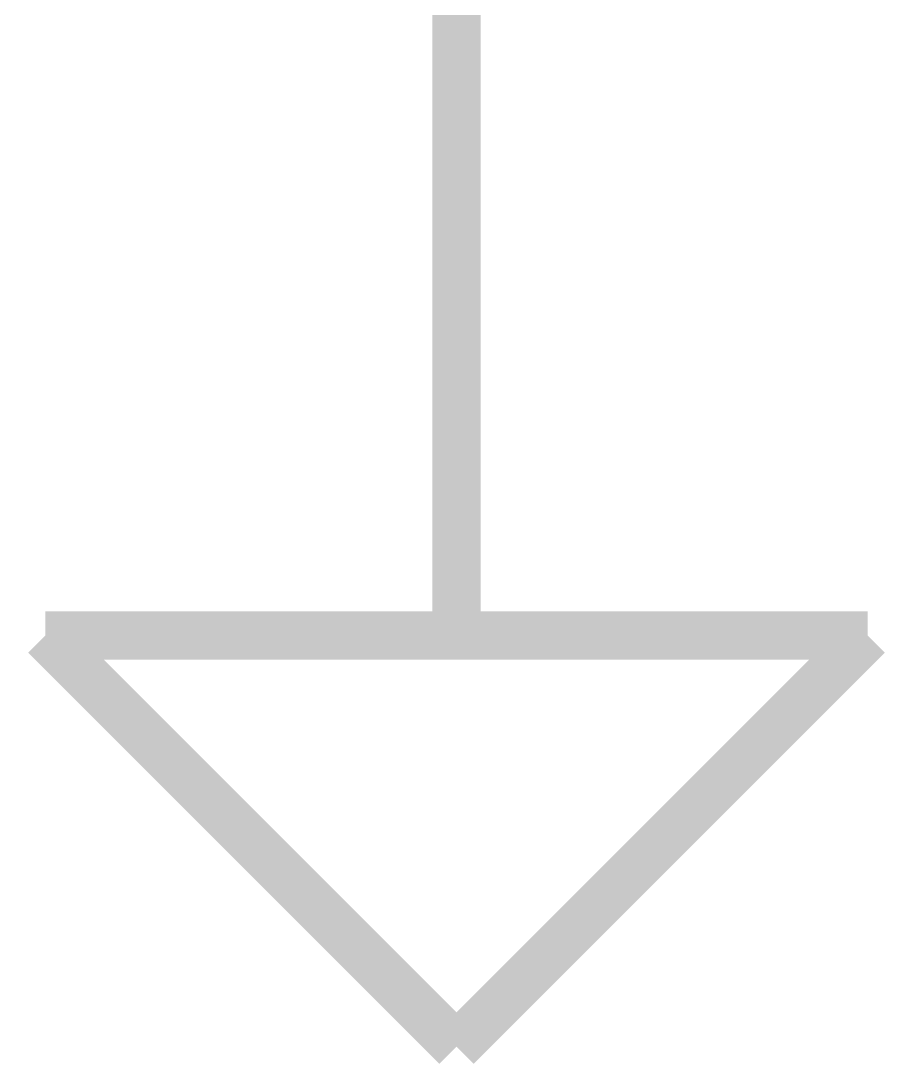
# Model space of a CAD drawing. Header units: inches. Extents: x 0 to 9.5, y -0.01 to 7.51.
# Drawn here: x 5.5941 to 5.8056, y 1.9936 to 2.2486 of the extents above; entities that cross this region are included whole.
import ezdxf

# ---------------------------------------------------------------- set-up
doc = ezdxf.new("R2010")
doc.units = ezdxf.units.IN
doc.header["$MEASUREMENT"] = 0
doc.layers.add('Sheet', color=255, linetype='Continuous')

msp = doc.modelspace()

# ---------------------------------------------------------------- linework, layer by layer
at = {"layer": 'Sheet'}
for points in [[(5.69987, 2.2998, 0.0118, 0.0118, 0), (5.69987, 2.19993, 0.0118, 0.0118, 0)], [(5.69987, 2.19993, 0.0118, 0.0118, 0), (5.69987, 2.09939, 0.0118, 0.0118, 0)], [(5.60002, 2.09939, 0.0118, 0.0118, 0), (5.79971, 2.09939, 0.0118, 0.0118, 0)], [(5.60002, 2.09939, 0.0118, 0.0118, 0), (5.69987, 1.99951, 0.0118, 0.0118, 0)], [(5.79971, 2.09939, 0.0118, 0.0118, 0), (5.69987, 1.99951, 0.0118, 0.0118, 0)]]:
    msp.add_lwpolyline(points, format="xyseb", dxfattribs=at)

doc.saveas('drawing.dxf')
